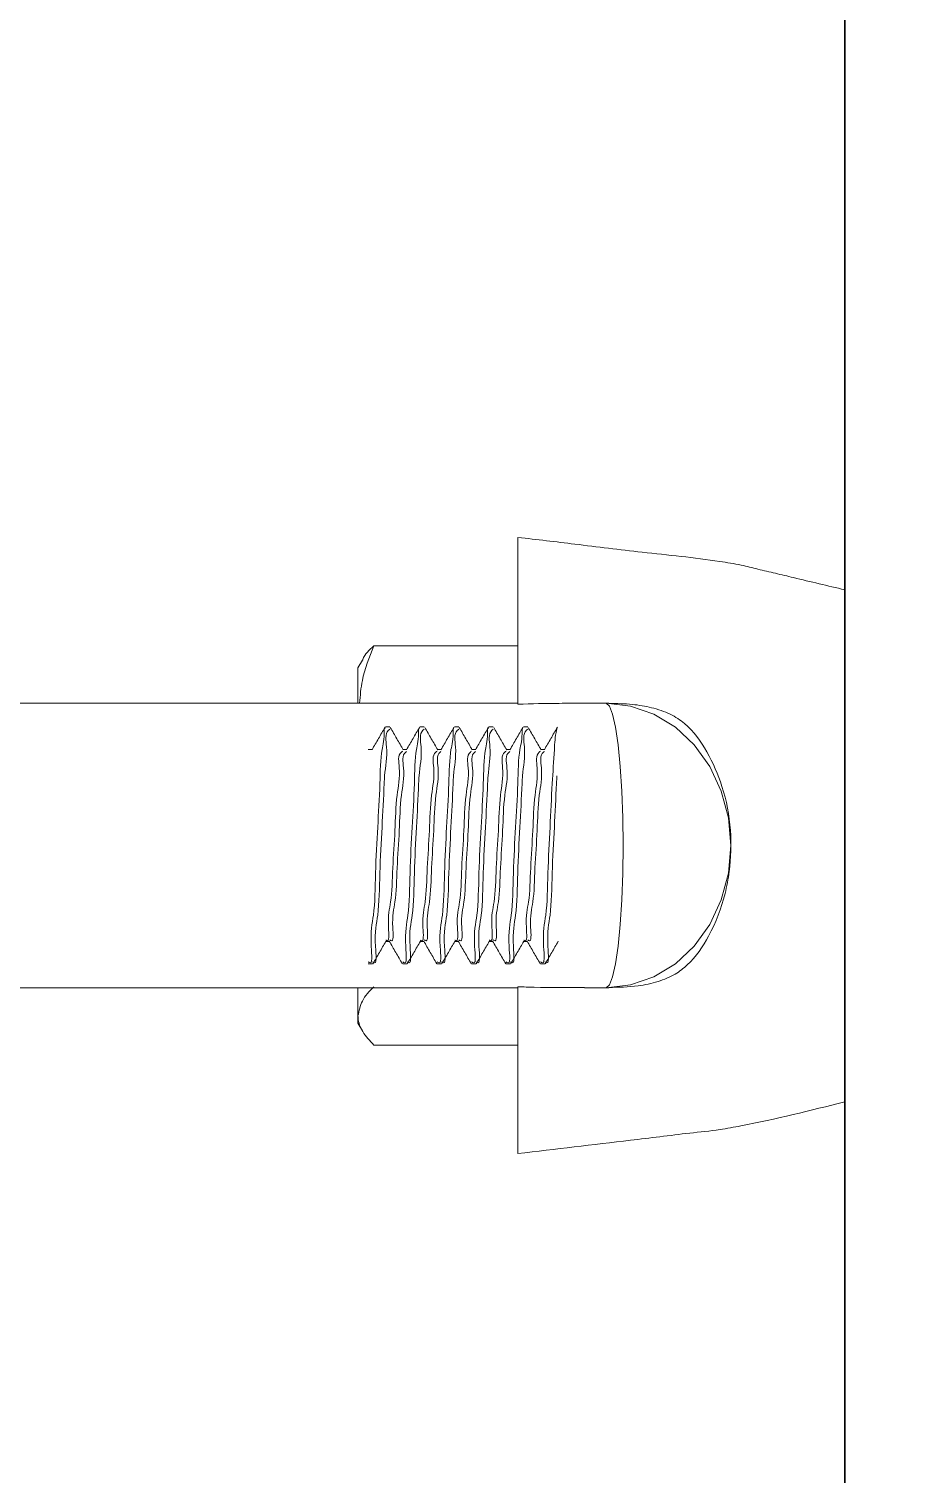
# Model space of a CAD drawing. Header units: feet. Extents: x -21 to 5170, y -254 to 1413.
# Drawn here: x 2389.165 to 2390.336, y 61.752 to 63.657 of the extents above; entities that cross this region are included whole.
import ezdxf

# ---------------------------------------------------------------- set-up
doc = ezdxf.new("R2010")
doc.units = ezdxf.units.FT
doc.header["$MEASUREMENT"] = 0
doc.layers.add('E-COMB-BOX', color=250, linetype='Continuous', lineweight=30)
doc.layers.add('S-STEL-ANGL', color=3, linetype='Continuous')

msp = doc.modelspace()

# ---------------------------------------------------------------- linework, layer by layer
at = {"layer": 'E-COMB-BOX', "flags": 128}
msp.add_lwpolyline([(2392.18047, 59.63032), (2392.18047, 59.79696), (2390.62047, 59.79696, -0.4065492), (2390.36719, 60.04368), (2390.36719, 65.11696, -0.3694747), (2390.58047, 65.33032), (2392.18047, 65.33032), (2392.18047, 65.49696), (2388.42719, 65.49696), (2388.42719, 65.33032), (2389.98719, 65.33032, -0.3584563), (2390.24047, 65.11696), (2390.24047, 60.04368, -0.4219197), (2389.98719, 59.79696), (2388.42719, 59.79696), (2388.42719, 59.63032)], format="xyb", close=True, dxfattribs=at)
at = {"layer": 'S-STEL-ANGL', "linetype": 'Continuous', "lineweight": 18}
for p, q in [((2389.80944, 62.98657), (2389.80944, 62.76663)), ((2389.61943, 62.84346), (2389.80944, 62.84346)), ((2389.5985, 62.81469), (2389.60436, 62.82484)), ((2389.5985, 62.81469), (2389.5985, 62.76782)), ((2389.89489, 62.76782), (2389.92947, 62.76782)), ((2389.63477, 62.73657), (2389.64046, 62.73657)), ((2389.68022, 62.73657), (2389.68591, 62.73657)), ((2389.72567, 62.73657), (2389.73138, 62.73657)), ((2389.77114, 62.73657), (2389.77683, 62.73657)), ((2389.81659, 62.73657), (2389.82228, 62.73657)), ((2389.61204, 62.70704), (2389.61735, 62.70704)), ((2389.65748, 62.70704), (2389.66282, 62.70704)), ((2389.70293, 62.70704), (2389.70827, 62.70704)), ((2389.7484, 62.70704), (2389.75372, 62.70704)), ((2389.79385, 62.70704), (2389.79917, 62.70704)), ((2389.8393, 62.70704), (2389.84463, 62.70704)), ((2389.64044, 62.45359), (2389.63511, 62.45359)), ((2389.68589, 62.45359), (2389.68056, 62.45359)), ((2389.73136, 62.45359), (2389.72603, 62.45359)), ((2389.77681, 62.45359), (2389.77148, 62.45359)), ((2389.82226, 62.45359), (2389.81692, 62.45359)), ((2389.61772, 62.42407), (2389.61205, 62.42407)), ((2389.66319, 62.42407), (2389.6575, 62.42407)), ((2389.70864, 62.42407), (2389.70295, 62.42407)), ((2389.75409, 62.42407), (2389.7484, 62.42407)), ((2389.79954, 62.42407), (2389.79387, 62.42407)), ((2389.84501, 62.42407), (2389.83932, 62.42407)), ((2389.5985, 62.39282), (2389.5985, 62.34594)), ((2389.80944, 62.394), (2389.80944, 62.17407)), ((2389.92938, 62.39282), (2389.89715, 62.39282)), ((2389.60436, 62.3358), (2389.5985, 62.34594)), ((2389.61943, 62.31718), (2389.80944, 62.31718))]:
    msp.add_line(p, q, dxfattribs=at)
msp.add_lwpolyline([(2389.80944, 62.39282), (2388.30945, 62.39282, -1.0000313), (2388.30945, 62.76782), (2389.80944, 62.76782)], format="xyb", dxfattribs=at)
at = {"layer": 'S-STEL-ANGL', "linetype": 'Continuous', "lineweight": 18, "flags": 128}
for points in [[(2389.92574, 62.76782), (2389.93009, 62.76421), (2389.93428, 62.75354), (2389.93813, 62.73622), (2389.94151, 62.7129), (2389.94428, 62.68449), (2389.94635, 62.65207), (2389.94761, 62.6169), (2389.94804, 62.58032), (2389.94761, 62.54374), (2389.94635, 62.50856), (2389.94428, 62.47615), (2389.94151, 62.44774), (2389.93813, 62.42442), (2389.93428, 62.40709), (2389.93009, 62.39642), (2389.92574, 62.39282)], [(2389.92574, 62.39282), (2389.95782, 62.39642), (2389.98866, 62.40709), (2390.01709, 62.42442), (2390.04202, 62.44774), (2390.06246, 62.47615), (2390.07765, 62.50856), (2390.08702, 62.54374), (2390.09017, 62.58032), (2390.08702, 62.6169), (2390.07765, 62.65207), (2390.06246, 62.68449), (2390.04202, 62.7129), (2390.01709, 62.73622), (2389.98866, 62.75354), (2389.95782, 62.76421), (2389.92574, 62.76782)]]:
    msp.add_lwpolyline(points, dxfattribs=at)
at = {"layer": 'S-STEL-ANGL', "linetype": 'Continuous', "lineweight": 18}
for points, knots in [([(2389.80944, 62.98657), (2389.83447, 62.98361), (2389.88908, 62.97715), (2389.97775, 62.96609), (2390.05118, 62.959), (2390.10204, 62.95062), (2390.12628, 62.94445), (2390.14926, 62.93909), (2390.18742, 62.93), (2390.21793, 62.92275), (2390.24047, 62.9174)], [0, 0, 0, 0, 0.15885641, 0.34663138, 0.56324662, 0.62376523, 0.67124221, 0.72082595, 0.77251631, 0.91851123, 0.91851123, 0.91851123, 0.91851123]), ([(2389.61943, 62.84346), (2389.61341, 62.82846), (2389.6036, 62.80404), (2389.60145, 62.7779), (2389.60062, 62.76782)], [0, 0, 0, 0, 0.6142658, 1, 1, 1, 1]), ([(2389.60453, 62.82474), (2389.60463, 62.82505), (2389.60724, 62.83261), (2389.61346, 62.83815), (2389.61943, 62.84346)], [0, 0, 0, 0, 0.0401303, 1, 1, 1, 1]), ([(2389.80944, 62.76663), (2389.8276, 62.7671), (2389.85608, 62.76785), (2389.88457, 62.76776), (2389.89489, 62.76773)], [0, 0, 0, 0, 0.6375676, 1, 1, 1, 1]), ([(2389.92936, 62.39315), (2389.94235, 62.39337), (2389.96426, 62.39374), (2389.99377, 62.40017), (2390.01601, 62.40916), (2390.04052, 62.42803), (2390.06469, 62.46384), (2390.08139, 62.50675), (2390.08996, 62.55404), (2390.09156, 62.60196), (2390.08146, 62.65596), (2390.0604, 62.7037), (2390.03695, 62.73723), (2390.00959, 62.75477), (2389.98593, 62.76254), (2389.95868, 62.76719), (2389.93983, 62.76743), (2389.92947, 62.76755)], [0, 0, 0, 0, 0.0690568, 0.1164714, 0.1602796, 0.1957003, 0.2797952, 0.386421, 0.4391369, 0.5354169, 0.6404615, 0.7285778, 0.8130834, 0.8531381, 0.8996284, 0.9448808, 1, 1, 1, 1]), ([(2389.63422, 62.73447), (2389.63402, 62.7346), (2389.633, 62.73523), (2389.63342, 62.71993), (2389.62824, 62.70394), (2389.62766, 62.65632), (2389.62437, 62.60357), (2389.62138, 62.54704), (2389.62075, 62.48856), (2389.61344, 62.46371), (2389.61836, 62.42128), (2389.61244, 62.42661), (2389.61205, 62.42696)], [0, 0, 0, 0, 0.002024, 0.0103203, 0.092947, 0.2363025, 0.4209043, 0.6161441, 0.7936474, 0.9273038, 0.9952579, 1, 1, 1, 1]), ([(2389.61703, 62.70648), (2389.6199, 62.71142), (2389.62563, 62.7213), (2389.63135, 62.73119), (2389.63421, 62.73613)], [0, 0, 0, 0, 0.49999841, 1, 1, 1, 1]), ([(2389.64046, 62.73368), (2389.63986, 62.73321), (2389.63337, 62.72812), (2389.63885, 62.70307), (2389.63396, 62.68166), (2389.63238, 62.64622), (2389.63019, 62.60312), (2389.627, 62.54714), (2389.62646, 62.48855), (2389.6191, 62.46367), (2389.62408, 62.42132), (2389.61812, 62.42661), (2389.61772, 62.42696)], [0, 0, 0, 0, 0.0071859, 0.0785699, 0.2008212, 0.2338823, 0.4190557, 0.614906, 0.7929588, 0.9270313, 0.9951969, 1, 1, 1, 1]), ([(2389.6411, 62.73594), (2389.64396, 62.731), (2389.64969, 62.72111), (2389.65543, 62.71122), (2389.65829, 62.70628)], [0, 0, 0, 0, 0.50019429, 1, 1, 1, 1]), ([(2389.67967, 62.73447), (2389.67947, 62.7346), (2389.67845, 62.73523), (2389.67887, 62.71993), (2389.67369, 62.70394), (2389.67311, 62.65632), (2389.66983, 62.60357), (2389.66681, 62.54703), (2389.66625, 62.48857), (2389.65884, 62.46367), (2389.66386, 62.42132), (2389.6579, 62.42661), (2389.6575, 62.42696)], [0, 0, 0, 0, 0.002024, 0.0103199, 0.0929434, 0.2362933, 0.4208878, 0.6161199, 0.7936132, 0.9272686, 0.995212, 1, 1, 1, 1]), ([(2389.66248, 62.70648), (2389.66534, 62.71142), (2389.67108, 62.7213), (2389.67681, 62.73119), (2389.67967, 62.73613)], [0, 0, 0, 0, 0.4998612, 1, 1, 1, 1]), ([(2389.68591, 62.73368), (2389.68531, 62.73321), (2389.67882, 62.72812), (2389.68434, 62.70307), (2389.6794, 62.68166), (2389.67783, 62.64622), (2389.67563, 62.60312), (2389.67248, 62.54715), (2389.67189, 62.48853), (2389.66458, 62.46371), (2389.6695, 62.42128), (2389.66358, 62.42661), (2389.66319, 62.42696)], [0, 0, 0, 0, 0.0071863, 0.0785667, 0.200828, 0.2338907, 0.4190732, 0.6149303, 0.7929949, 0.9270739, 0.9952429, 1, 1, 1, 1]), ([(2389.68655, 62.73594), (2389.68941, 62.731), (2389.69514, 62.72111), (2389.70088, 62.71122), (2389.70374, 62.70628)], [0, 0, 0, 0, 0.50019429, 1, 1, 1, 1]), ([(2389.72512, 62.73447), (2389.72492, 62.7346), (2389.7239, 62.73523), (2389.72442, 62.71991), (2389.7191, 62.70396), (2389.71857, 62.65631), (2389.7153, 62.60357), (2389.71225, 62.54703), (2389.71171, 62.48857), (2389.70429, 62.46367), (2389.70931, 62.42132), (2389.70335, 62.42661), (2389.70295, 62.42696)], [0, 0, 0, 0, 0.002024, 0.0103062, 0.0929306, 0.2362857, 0.4208791, 0.616116, 0.7936111, 0.9272678, 0.9952119, 1, 1, 1, 1]), ([(2389.70793, 62.70648), (2389.71079, 62.71142), (2389.71653, 62.7213), (2389.72226, 62.73119), (2389.72512, 62.73613)], [0, 0, 0, 0, 0.4998612, 1, 1, 1, 1]), ([(2389.73138, 62.73368), (2389.73078, 62.73321), (2389.72425, 62.72815), (2389.72981, 62.70304), (2389.72483, 62.68166), (2389.72334, 62.64622), (2389.72106, 62.60312), (2389.71792, 62.54714), (2389.7174, 62.48855), (2389.70998, 62.46367), (2389.715, 62.42132), (2389.70903, 62.42661), (2389.70864, 62.42696)], [0, 0, 0, 0, 0.007232, 0.0786064, 0.2008572, 0.2339138, 0.4190834, 0.6149239, 0.7929701, 0.9270419, 0.9951971, 1, 1, 1, 1]), ([(2389.73201, 62.73594), (2389.73488, 62.731), (2389.74061, 62.72111), (2389.74634, 62.71122), (2389.74921, 62.70628)], [0, 0, 0, 0, 0.50019429, 1, 1, 1, 1]), ([(2389.77057, 62.73447), (2389.77037, 62.7346), (2389.76935, 62.73523), (2389.76987, 62.71991), (2389.76455, 62.70396), (2389.76402, 62.65631), (2389.76074, 62.60358), (2389.75774, 62.54703), (2389.75713, 62.48858), (2389.74978, 62.46367), (2389.75476, 62.42132), (2389.7488, 62.42661), (2389.7484, 62.42696)], [0, 0, 0, 0, 0.002024, 0.0103061, 0.0929302, 0.2362847, 0.4208774, 0.6161107, 0.7936081, 0.9272601, 0.9952119, 1, 1, 1, 1]), ([(2389.75338, 62.70648), (2389.75624, 62.71142), (2389.76198, 62.7213), (2389.76771, 62.73119), (2389.77057, 62.73613)], [0, 0, 0, 0, 0.4998612, 1, 1, 1, 1]), ([(2389.77683, 62.73368), (2389.77623, 62.73321), (2389.76974, 62.72812), (2389.77523, 62.70307), (2389.77028, 62.68166), (2389.76878, 62.64622), (2389.76654, 62.60312), (2389.76336, 62.54715), (2389.76285, 62.48855), (2389.75543, 62.46367), (2389.76045, 62.42132), (2389.75448, 62.42661), (2389.75409, 62.42696)], [0, 0, 0, 0, 0.0071859, 0.0785701, 0.2008258, 0.2338837, 0.4190576, 0.6149086, 0.792962, 0.927039, 0.9951969, 1, 1, 1, 1]), ([(2389.77746, 62.73594), (2389.78033, 62.731), (2389.78606, 62.72111), (2389.79179, 62.71122), (2389.79466, 62.70628)], [0, 0, 0, 0, 0.50019429, 1, 1, 1, 1]), ([(2389.81604, 62.73447), (2389.81584, 62.7346), (2389.81481, 62.73523), (2389.81524, 62.71993), (2389.81006, 62.70394), (2389.80947, 62.65632), (2389.80619, 62.60357), (2389.80319, 62.54703), (2389.80259, 62.48858), (2389.79521, 62.46367), (2389.80023, 62.42132), (2389.79426, 62.42661), (2389.79387, 62.42696)], [0, 0, 0, 0, 0.002024, 0.0103199, 0.0929435, 0.2362935, 0.4208883, 0.6161206, 0.7936171, 0.9272685, 0.995212, 1, 1, 1, 1]), ([(2389.79885, 62.70648), (2389.80171, 62.71142), (2389.80745, 62.7213), (2389.81317, 62.73119), (2389.81602, 62.73613)], [0, 0, 0, 0, 0.49999841, 1, 1, 1, 1]), ([(2389.82228, 62.73368), (2389.82168, 62.73321), (2389.81519, 62.72812), (2389.82067, 62.70307), (2389.81577, 62.68166), (2389.8142, 62.64622), (2389.81201, 62.60312), (2389.80881, 62.54714), (2389.80828, 62.48855), (2389.80092, 62.46367), (2389.8059, 62.42132), (2389.79993, 62.42661), (2389.79954, 62.42696)], [0, 0, 0, 0, 0.0071859, 0.0785699, 0.2008212, 0.2338823, 0.4190557, 0.614906, 0.7929588, 0.9270313, 0.9951969, 1, 1, 1, 1]), ([(2389.82291, 62.73594), (2389.82578, 62.731), (2389.83151, 62.72111), (2389.83724, 62.71122), (2389.84011, 62.70628)], [0, 0, 0, 0, 0.50019429, 1, 1, 1, 1]), ([(2389.86093, 62.73476), (2389.86072, 62.73392), (2389.85848, 62.72474), (2389.8572, 62.70026), (2389.85419, 62.6579), (2389.85187, 62.60307), (2389.84857, 62.54716), (2389.84808, 62.48855), (2389.84066, 62.46367), (2389.84568, 62.42132), (2389.83971, 62.42661), (2389.83932, 62.42696)], [0, 0, 0, 0, 0.0083127, 0.0911038, 0.2347444, 0.4197133, 0.6153414, 0.7931946, 0.927121, 0.9952023, 1, 1, 1, 1]), ([(2389.8443, 62.70648), (2389.84716, 62.71142), (2389.8529, 62.7213), (2389.85863, 62.73119), (2389.86149, 62.73613)], [0, 0, 0, 0, 0.4998612, 1, 1, 1, 1]), ([(2389.6575, 62.7047), (2389.65691, 62.70433), (2389.65031, 62.70016), (2389.65545, 62.67555), (2389.64844, 62.64413), (2389.64771, 62.5985), (2389.64399, 62.55346), (2389.64331, 62.50595), (2389.63662, 62.48552), (2389.64056, 62.45184), (2389.63554, 62.45541), (2389.63535, 62.45554)], [0, 0, 0, 0, 0.0082033, 0.0913383, 0.2352696, 0.4205335, 0.6164632, 0.7946079, 0.9288247, 0.9972916, 1, 1, 1, 1]), ([(2389.70295, 62.7047), (2389.70236, 62.70433), (2389.69576, 62.70016), (2389.7009, 62.67555), (2389.69389, 62.64413), (2389.69315, 62.5985), (2389.68947, 62.55346), (2389.68875, 62.50595), (2389.68207, 62.48552), (2389.68601, 62.45184), (2389.68099, 62.45541), (2389.6808, 62.45554)], [0, 0, 0, 0, 0.0082033, 0.0913382, 0.2352695, 0.4205333, 0.6164587, 0.7946079, 0.9288247, 0.9972916, 1, 1, 1, 1]), ([(2389.7484, 62.7047), (2389.74781, 62.70433), (2389.74121, 62.70016), (2389.74635, 62.67555), (2389.73937, 62.64413), (2389.7386, 62.59851), (2389.73491, 62.55345), (2389.73426, 62.50598), (2389.72746, 62.48545), (2389.73152, 62.45191), (2389.72645, 62.45541), (2389.72625, 62.45554)], [0, 0, 0, 0, 0.0082029, 0.09133365, 0.23525199, 0.42051103, 0.61642659, 0.79456224, 0.92877862, 0.99723001, 1, 1, 1, 1]), ([(2389.79387, 62.7047), (2389.79327, 62.70433), (2389.78665, 62.7002), (2389.79181, 62.67553), (2389.78481, 62.64414), (2389.78408, 62.5985), (2389.78035, 62.55346), (2389.7797, 62.50595), (2389.77295, 62.48552), (2389.77692, 62.45184), (2389.77191, 62.45541), (2389.77172, 62.45554)], [0, 0, 0, 0, 0.0082645, 0.0913953, 0.2353137, 0.4205683, 0.6164882, 0.7946239, 0.9288404, 0.9972918, 1, 1, 1, 1]), ([(2389.83932, 62.7047), (2389.83873, 62.70433), (2389.83213, 62.70016), (2389.83727, 62.67555), (2389.83026, 62.64413), (2389.82953, 62.5985), (2389.82581, 62.55346), (2389.82513, 62.50595), (2389.81844, 62.48552), (2389.82237, 62.45184), (2389.81736, 62.45541), (2389.81717, 62.45554)], [0, 0, 0, 0, 0.0082033, 0.0913383, 0.2352696, 0.4205335, 0.6164632, 0.7946079, 0.9288247, 0.9972916, 1, 1, 1, 1]), ([(2389.6625, 62.70423), (2389.66214, 62.704), (2389.65585, 62.69996), (2389.66127, 62.67544), (2389.65408, 62.64418), (2389.65338, 62.5985), (2389.6497, 62.55342), (2389.64896, 62.5061), (2389.6424, 62.48519), (2389.64615, 62.45176), (2389.64085, 62.45565), (2389.64046, 62.45594)], [0, 0, 0, 0, 0.00494492, 0.08812002, 0.23211515, 0.41747305, 0.61349314, 0.79172385, 0.92601185, 0.99449976, 1, 1, 1, 1]), ([(2389.70795, 62.70423), (2389.7076, 62.704), (2389.70135, 62.69991), (2389.70672, 62.67548), (2389.69952, 62.64416), (2389.69886, 62.59851), (2389.69515, 62.55341), (2389.69439, 62.5061), (2389.68789, 62.48518), (2389.6916, 62.45176), (2389.6863, 62.45565), (2389.68591, 62.45594)], [0, 0, 0, 0, 0.0048836, 0.0880629, 0.232071, 0.4174337, 0.6134679, 0.7917076, 0.925996, 0.9944995, 1, 1, 1, 1]), ([(2389.7534, 62.70423), (2389.75305, 62.704), (2389.7468, 62.69991), (2389.75217, 62.67548), (2389.74497, 62.64416), (2389.7443, 62.59851), (2389.74063, 62.55341), (2389.73983, 62.5061), (2389.73334, 62.48518), (2389.73705, 62.45176), (2389.73175, 62.45565), (2389.73136, 62.45594)], [0, 0, 0, 0, 0.0048836, 0.0880628, 0.2320709, 0.4174335, 0.6134634, 0.7917077, 0.925996, 0.9944995, 1, 1, 1, 1]), ([(2389.79887, 62.70423), (2389.79851, 62.704), (2389.79222, 62.69996), (2389.79764, 62.67544), (2389.79045, 62.64417), (2389.78975, 62.5985), (2389.78607, 62.55341), (2389.7853, 62.50612), (2389.77876, 62.48515), (2389.78254, 62.45179), (2389.77721, 62.45565), (2389.77681, 62.45594)], [0, 0, 0, 0, 0.0049446, 0.0881147, 0.2321012, 0.417448, 0.6134563, 0.791681, 0.9259546, 0.9944383, 1, 1, 1, 1]), ([(2389.84431, 62.70423), (2389.84396, 62.704), (2389.83767, 62.69996), (2389.84309, 62.67544), (2389.8359, 62.64418), (2389.8352, 62.5985), (2389.83152, 62.55342), (2389.83077, 62.5061), (2389.82422, 62.48519), (2389.82797, 62.45176), (2389.82267, 62.45565), (2389.82228, 62.45594)], [0, 0, 0, 0, 0.00494492, 0.08812002, 0.23211515, 0.41747305, 0.61349314, 0.79172385, 0.92601185, 0.99449976, 1, 1, 1, 1]), ([(2389.86093, 62.67231), (2389.86073, 62.66889), (2389.85944, 62.64634), (2389.85754, 62.60307), (2389.85428, 62.54716), (2389.85371, 62.48853), (2389.8464, 62.46371), (2389.85132, 62.42128), (2389.8454, 62.42661), (2389.84501, 62.42696)], [0, 0, 0, 0, 0.0413712, 0.2730891, 0.5181642, 0.7409755, 0.9087479, 0.9940474, 1, 1, 1, 1]), ([(2389.63533, 62.45398), (2389.63247, 62.44905), (2389.62675, 62.43918), (2389.62103, 62.42931), (2389.61817, 62.42437)], [0, 0, 0, 0, 0.4999036, 1, 1, 1, 1]), ([(2389.65694, 62.4245), (2389.65407, 62.42945), (2389.64835, 62.43934), (2389.64261, 62.44922), (2389.63974, 62.45416)], [0, 0, 0, 0, 0.5001388, 1, 1, 1, 1]), ([(2389.6808, 62.45398), (2389.67793, 62.44905), (2389.6722, 62.43918), (2389.66648, 62.42931), (2389.66362, 62.42437)], [0, 0, 0, 0, 0.50004123, 1, 1, 1, 1]), ([(2389.70239, 62.4245), (2389.69952, 62.42945), (2389.69379, 62.43933), (2389.68807, 62.44922), (2389.68521, 62.45416)], [0, 0, 0, 0, 0.5002761, 1, 1, 1, 1]), ([(2389.72625, 62.45398), (2389.72339, 62.44905), (2389.71767, 62.43918), (2389.71194, 62.42931), (2389.70907, 62.42437)], [0, 0, 0, 0, 0.4997661, 1, 1, 1, 1]), ([(2389.74786, 62.4245), (2389.74499, 62.42945), (2389.73926, 62.43934), (2389.73353, 62.44922), (2389.73066, 62.45416)], [0, 0, 0, 0, 0.5001388, 1, 1, 1, 1]), ([(2389.7717, 62.45398), (2389.76884, 62.44905), (2389.76312, 62.43918), (2389.7574, 62.42931), (2389.75454, 62.42437)], [0, 0, 0, 0, 0.4999036, 1, 1, 1, 1]), ([(2389.79331, 62.4245), (2389.79044, 62.42945), (2389.78471, 62.43934), (2389.77898, 62.44922), (2389.77611, 62.45416)], [0, 0, 0, 0, 0.5001388, 1, 1, 1, 1]), ([(2389.81715, 62.45398), (2389.81429, 62.44905), (2389.80857, 62.43918), (2389.80285, 62.42931), (2389.79999, 62.42437)], [0, 0, 0, 0, 0.4999036, 1, 1, 1, 1]), ([(2389.83876, 62.4245), (2389.83589, 62.42945), (2389.83016, 62.43934), (2389.82443, 62.44922), (2389.82156, 62.45416)], [0, 0, 0, 0, 0.5001388, 1, 1, 1, 1]), ([(2389.86262, 62.45398), (2389.85975, 62.44905), (2389.85402, 62.43918), (2389.8483, 62.42931), (2389.84544, 62.42437)], [0, 0, 0, 0, 0.50004123, 1, 1, 1, 1]), ([(2389.61943, 62.39397), (2389.61361, 62.3881), (2389.60288, 62.37727), (2389.59988, 62.36239), (2389.5985, 62.35558)], [0, 0, 0, 0, 0.5422415, 1, 1, 1, 1]), ([(2389.89715, 62.39301), (2389.87503, 62.39294), (2389.84579, 62.39284), (2389.81656, 62.39378), (2389.80944, 62.394)], [0, 0, 0, 0, 0.756132, 1, 1, 1, 1]), ([(2389.5985, 62.35558), (2389.59853, 62.35467), (2389.59871, 62.34745), (2389.60454, 62.33296), (2389.61416, 62.32277), (2389.61943, 62.31718)], [0, 0, 0, 0, 0.0611889, 0.4847058, 1, 1, 1, 1]), ([(2390.24047, 62.24244), (2390.19505, 62.2308), (2390.14046, 62.21741), (2390.07196, 62.20478), (2390.03614, 62.20127), (2389.99682, 62.19636), (2389.92131, 62.18745), (2389.85892, 62.17999), (2389.80944, 62.17407)], [0.08185175, 0.08185175, 0.08185175, 0.08185175, 0.37728711, 0.43607952, 0.52069158, 0.60395295, 0.68586367, 1, 1, 1, 1])]:
    msp.add_open_spline(points, degree=3, knots=knots, dxfattribs=at)

doc.saveas('drawing.dxf')
